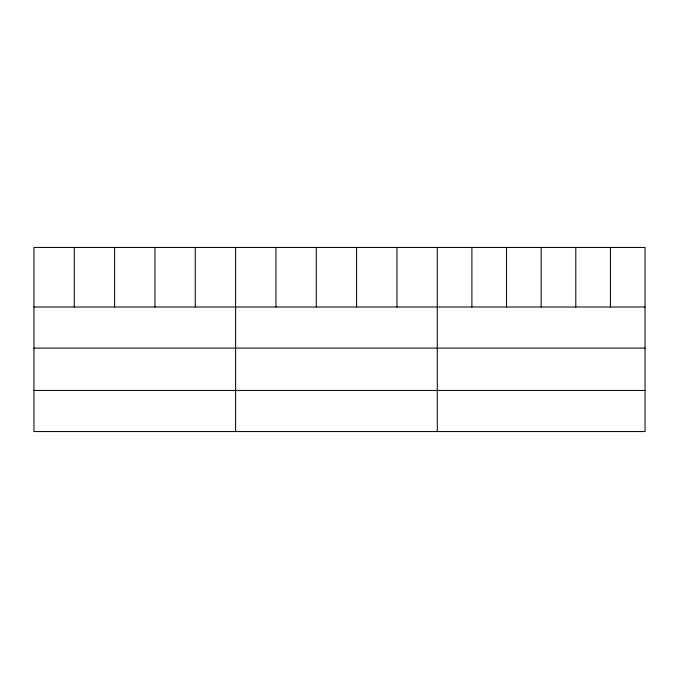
<?xml version="1.0" encoding="UTF-8"?>
<svg xmlns="http://www.w3.org/2000/svg" width="679" height="679" viewBox="0 0 679 679"><rect width="100%" height="100%" fill="white"/><g stroke="black" fill="none" stroke-linecap="round" stroke-linejoin="round"><path stroke-width="1.02" d="M645.05 348.098L645.05 247.445L33.95 247.445L33.95 431.555L645.05 431.555L645.05 348.098L33.95 348.098M33.95 307.001L645.05 307.001M33.95 390.45L645.05 390.45M610.421 247.445L610.421 307.001M575.792 247.445L575.792 307.001M541.163 247.445L541.163 307.001M506.534 247.445L506.534 307.001M471.905 247.445L471.905 307.001M437.276 247.445L437.276 431.555M396.943 247.445L396.943 307.001M356.611 247.445L356.611 307.001M316.278 247.445L316.278 307.001M275.946 247.445L275.946 307.001M235.613 247.445L235.613 431.555M195.28 247.445L195.28 307.001M154.948 247.445L154.948 307.001M114.615 247.445L114.615 307.001M74.283 247.445L74.283 307.001"/></g></svg>
